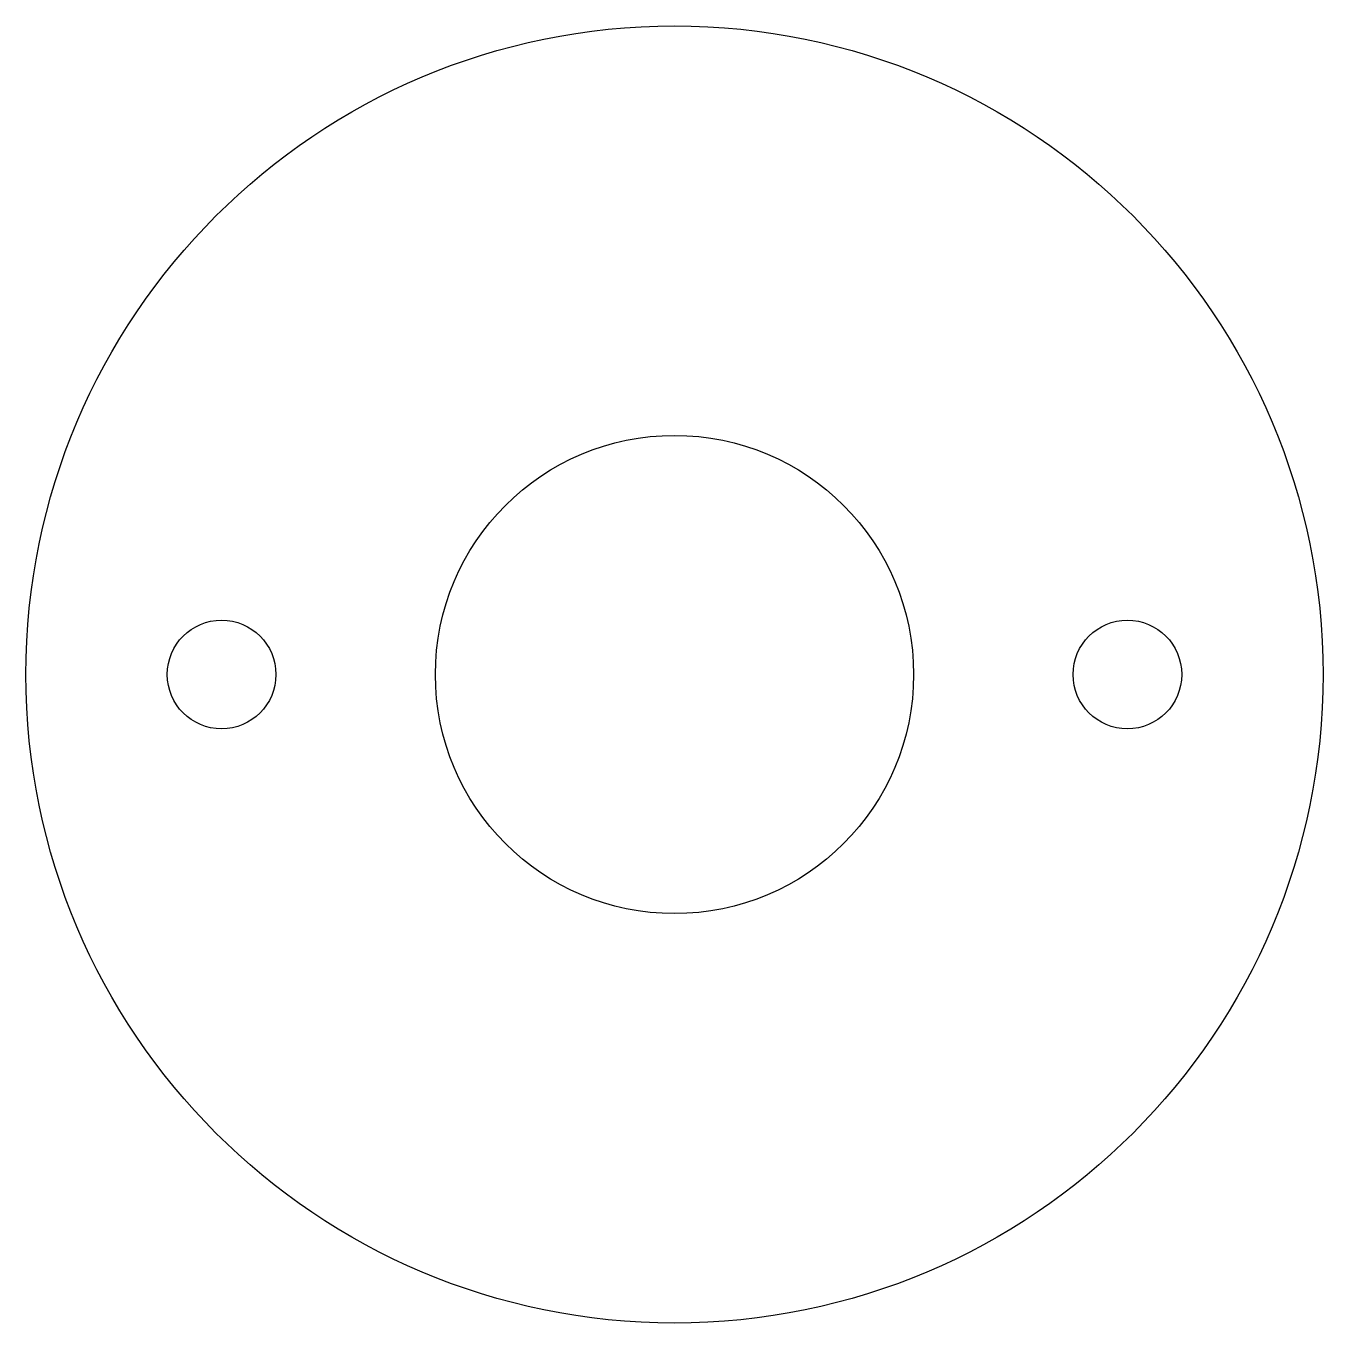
# Model space of a CAD drawing. Header units: millimetres. Extents: x -17.9 to 17.9, y -17.9 to 17.9.
import ezdxf

# ---------------------------------------------------------------- set-up
doc = ezdxf.new("R2010")
doc.units = ezdxf.units.MM
doc.layers.get('0').update_dxf_attribs({"linetype": 'CONTINUOUS'})

msp = doc.modelspace()

# ---------------------------------------------------------------- linework, layer by layer
for centre, radius in [((0, 0), 17.9), ((0, 0), 6.6), ((-12.5, 0), 1.5), ((12.5, 0), 1.5)]:
    msp.add_circle(centre, radius)

doc.saveas('drawing.dxf')
